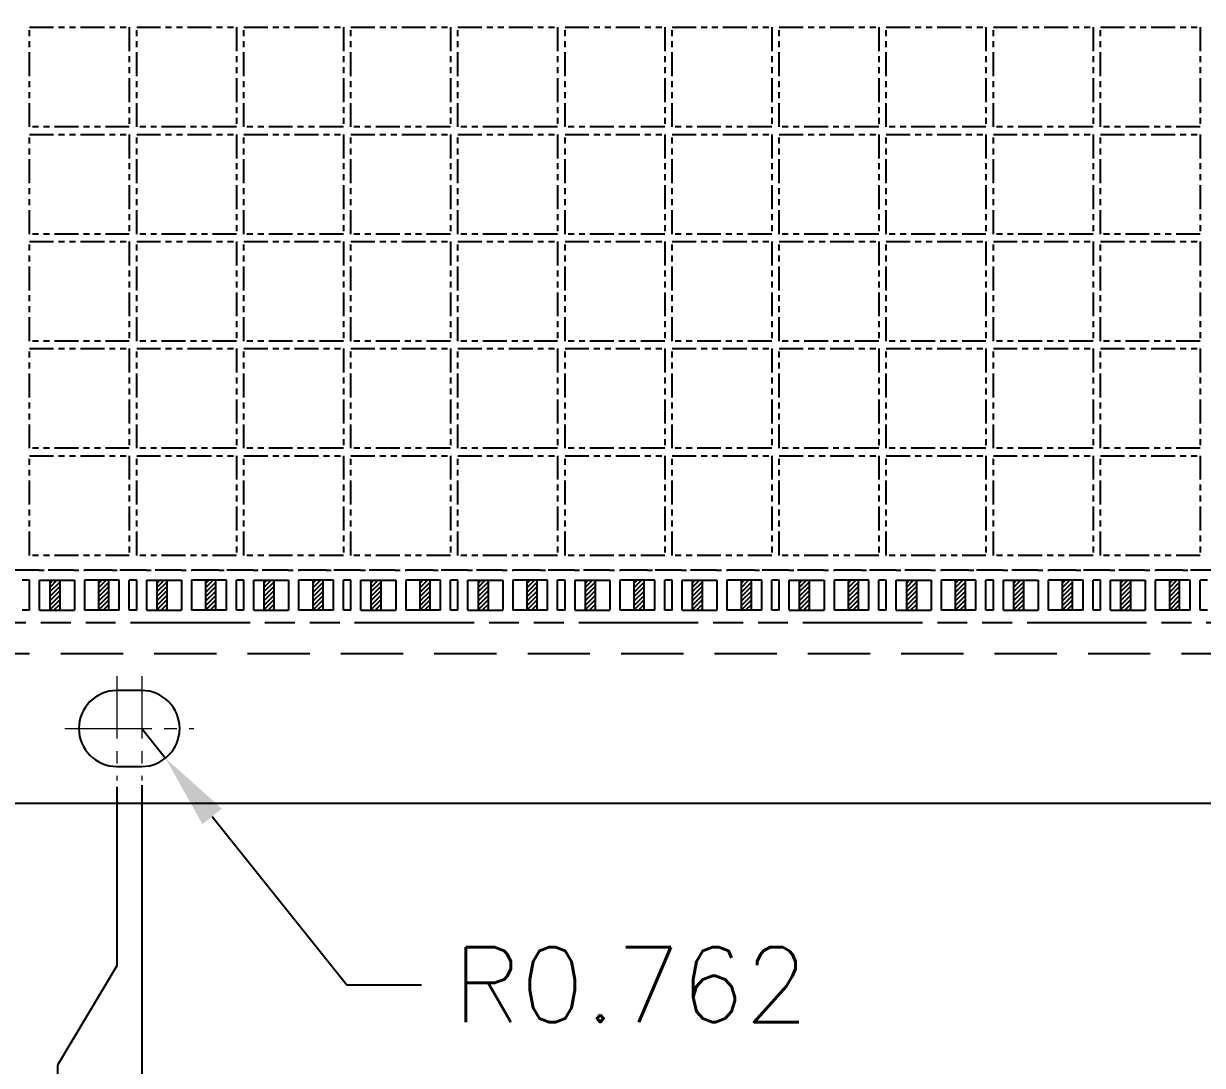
# Model space of a CAD drawing. Extents: x -338 to -53, y 67 to 196.
# Drawn here: x -256.99 to -233.32, y 107.79 to 128.7 of the extents above; entities that cross this region are included whole.
import ezdxf

# ---------------------------------------------------------------- set-up
doc = ezdxf.new("R2010")
doc.units = 0
for name, pattern in [('ACAD_ISO09W100', [45, 24, -3, 6, -3, 6, -3]), ('CENTER', [2, 1.25, -0.25, 0.25, -0.25]), ('HIDDEN', [0.375, 0.25, -0.125])]:
    doc.linetypes.add(name, pattern=pattern)
doc.layers.add('Center', color=1, linetype='CENTER', lineweight=0)
for name, color, linetype in [('dimension', 3, 'Continuous'), ('Etched Area', 4, 'Continuous'), ('Hidden', 4, 'HIDDEN'), ('Molding Line', 5, 'ACAD_ISO09W100'), ('PKG Line', 2, 'ACAD_ISO09W100'), ('Tape Line', 21, 'HIDDEN')]:
    doc.layers.add(name, color=color, linetype=linetype)
doc.styles.add('SIMPLEX', font='SIMPLEX')
doc.dimstyles.new('1', dxfattribs={"dimtxt": 1, "dimasz": 1, "dimexe": 0.3, "dimexo": 0.3, "dimgap": 0.3, "dimtad": 0, "dimdec": 3, "dimzin": 1, "dimdsep": 46, "dimtxsty": 'SIMPLEX', "dimcen": 0, "dimclrd": 256, "dimclre": 256, "dimclrt": 7, "dimadec": 0, "dimazin": 1, "dimtm": 1.25, "dimtfac": 1, "dimtdec": 3, "dimtmove": 0, "dimatfit": 0, "dimfxl": 1, "dimtolj": 1, "dimtzin": 0, "dimlwd": -1, "dimlwe": -1, "dimarcsym": 1})
doc.dimstyles.new('1$4', dxfattribs={"dimscale": 1.5, "dimtxt": 1, "dimasz": 1, "dimexe": 0.3, "dimexo": 0.3, "dimgap": 0.3, "dimtad": 0, "dimtoh": 1, "dimdec": 3, "dimzin": 1, "dimdsep": 46, "dimtxsty": 'SIMPLEX', "dimcen": 0, "dimclrd": 256, "dimclre": 256, "dimclrt": 7, "dimadec": 0, "dimazin": 1, "dimtm": 1.25, "dimtfac": 1, "dimtdec": 3, "dimtmove": 0, "dimatfit": 0, "dimfxl": 0.0072, "dimtolj": 1, "dimtzin": 0, "dimlwd": -1, "dimlwe": -1, "dimarcsym": 1})
pattern_1 = [(45, (281.80187, 309.09846), (-0.0449012806, 0.0449012806), [])]
pattern_2 = [(45, (283.95187, 309.09846), (-0.0449012806, 0.0449012806), [])]
pattern_3 = [(45, (286.10187, 309.09846), (-0.0449012806, 0.0449012806), [])]
pattern_4 = [(45, (288.25187, 309.09846), (-0.0449012806, 0.0449012806), [])]
pattern_5 = [(45, (290.40187, 309.09846), (-0.0449012806, 0.0449012806), [])]
pattern_6 = [(45, (292.55187, 309.09846), (-0.0449012806, 0.0449012806), [])]
pattern_7 = [(45, (294.70187, 309.09846), (-0.0449012806, 0.0449012806), [])]
pattern_8 = [(45, (296.85187, 309.09846), (-0.0449012806, 0.0449012806), [])]
pattern_9 = [(45, (299.00187, 309.09846), (-0.0449012806, 0.0449012806), [])]
pattern_10 = [(45, (301.15187, 309.09846), (-0.0449012806, 0.0449012806), [])]
pattern_11 = [(45, (303.30187, 309.09846), (-0.0449012806, 0.0449012806), [])]

# ---------------------------------------------------------------- blocks, each defined once
blk = doc.blocks.new('*D2')
at = {"layer": 'Defpoints', "color": 0, "transparency": 16777216}
for p in [(2487.853, 1901.774), (2488.33, 1901.179)]:
    blk.add_point(p, dxfattribs=at)
at = {"layer": 'dimension', "transparency": 16777216}
for p, q in [((2487.853, 1901.774), (2488.33, 1901.179)), ((2489.267, 1900.008), (2491.972, 1896.631)), ((2491.972, 1896.631), (2493.472, 1896.631))]:
    blk.add_line(p, q, dxfattribs=at)
blk.add_solid([(2489.462, 1900.165), (2489.072, 1899.852), (2488.33, 1901.179)], dxfattribs=at)
at = {"layer": 'dimension', "color": 7, "transparency": 16777216, "insert": (2497.672, 1896.631), "char_height": 1.5, "attachment_point": 5, "style": 'SIMPLEX'}
blk.add_mtext('\\A1;R0.762', dxfattribs=at)
blk = doc.blocks.new('*D4')
at = {"layer": 'Defpoints', "color": 0, "transparency": 16777216}
for p in [(2420.128, 1904.188), (2660.578, 1904.154), (2660.578, 1884.768)]:
    blk.add_point(p, dxfattribs=at)
at = {"layer": 'dimension', "transparency": 16777216}
for p, q in [((2420.128, 1903.888), (2420.128, 1884.468)), ((2660.578, 1903.854), (2660.578, 1884.468)), ((2421.128, 1884.768), (2534.356, 1884.768)), ((2659.578, 1884.768), (2551.099, 1884.768))]:
    blk.add_line(p, q, dxfattribs=at)
for points in [[(2421.128, 1884.935), (2421.128, 1884.602), (2420.128, 1884.768)], [(2659.578, 1884.935), (2659.578, 1884.602), (2660.578, 1884.768)]]:
    blk.add_solid(points, dxfattribs=at)
at = {"layer": 'dimension', "color": 7, "transparency": 16777216, "insert": (2542.728, 1884.768), "char_height": 1, "attachment_point": 5, "style": 'SIMPLEX'}
blk.add_mtext('\\A1;240.450 (MOLD LINE)', dxfattribs=at)
blk = doc.blocks.new('*D11')
at = {"layer": 'Defpoints', "color": 0, "transparency": 16777216}
for p in [(2416.103, 1901.617), (2666.103, 1901.617), (2666.103, 1881.793)]:
    blk.add_point(p, dxfattribs=at)
at = {"layer": 'dimension', "transparency": 16777216}
for p, q in [((2416.103, 1901.317), (2416.103, 1881.493)), ((2666.103, 1901.317), (2666.103, 1881.493)), ((2417.103, 1881.793), (2535.488, 1881.793)), ((2665.103, 1881.793), (2547.326, 1881.793))]:
    blk.add_line(p, q, dxfattribs=at)
for points in [[(2417.103, 1881.96), (2417.103, 1881.626), (2416.103, 1881.793)], [(2665.103, 1881.96), (2665.103, 1881.626), (2666.103, 1881.793)]]:
    blk.add_solid(points, dxfattribs=at)
at = {"layer": 'dimension', "color": 7, "transparency": 16777216, "insert": (2541.407, 1881.793), "char_height": 1, "attachment_point": 5, "style": 'SIMPLEX'}
blk.add_mtext('\\A1;250.000±0.100', dxfattribs=at)
blk = doc.blocks.new('*D25')
at = {"layer": 'Defpoints', "color": 0, "transparency": 16777216}
for p in [(2540.353, 1935.274), (2409.903, 1907.274), (2416.287, 1907.274)]:
    blk.add_point(p, dxfattribs=at)
at = {"layer": 'dimension', "transparency": 16777216}
blk.add_line((2415.987, 1907.274), (2409.903, 1907.274), dxfattribs=at)
at = {"layer": 'dimension', "color": 7, "transparency": 16777216, "insert": (2407.127, 1907.274), "char_height": 1, "attachment_point": 5, "style": 'SIMPLEX'}
blk.add_mtext('\\A1;28.000', dxfattribs=at)
blk = doc.blocks.new('*D26')
at = {"layer": 'Defpoints', "color": 0, "transparency": 16777216}
for p in [(2540.353, 1935.274), (2409.903, 1904.449), (2420.822, 1904.449)]:
    blk.add_point(p, dxfattribs=at)
at = {"layer": 'dimension', "transparency": 16777216}
blk.add_line((2420.522, 1904.449), (2409.903, 1904.449), dxfattribs=at)
at = {"layer": 'dimension', "color": 7, "transparency": 16777216, "insert": (2407.127, 1904.449), "char_height": 1, "attachment_point": 5, "style": 'SIMPLEX'}
blk.add_mtext('\\A1;30.825', dxfattribs=at)
blk = doc.blocks.new('*D27')
at = {"layer": 'Defpoints', "color": 0, "transparency": 16777216}
for p in [(2540.353, 1935.274), (2409.903, 1903.274), (2416.904, 1903.274)]:
    blk.add_point(p, dxfattribs=at)
at = {"layer": 'dimension', "transparency": 16777216}
blk.add_line((2416.604, 1903.274), (2409.903, 1903.274), dxfattribs=at)
at = {"layer": 'dimension', "color": 7, "transparency": 16777216, "insert": (2407.127, 1903.274), "char_height": 1, "attachment_point": 5, "style": 'SIMPLEX'}
blk.add_mtext('\\A1;32.000', dxfattribs=at)
blk = doc.blocks.new('*D28')
at = {"layer": 'Defpoints', "color": 0, "transparency": 16777216}
for p in [(2540.353, 1935.274), (2409.903, 1901.774), (2425.655, 1901.774)]:
    blk.add_point(p, dxfattribs=at)
at = {"layer": 'dimension', "transparency": 16777216}
blk.add_line((2425.355, 1901.774), (2409.903, 1901.774), dxfattribs=at)
at = {"layer": 'dimension', "color": 7, "transparency": 16777216, "insert": (2407.127, 1901.774), "char_height": 1, "attachment_point": 5, "style": 'SIMPLEX'}
blk.add_mtext('\\A1;33.500', dxfattribs=at)
blk = doc.blocks.new('*D29')
at = {"layer": 'Defpoints', "color": 0, "transparency": 16777216}
for p in [(2540.353, 1935.274), (2416.167, 1901.429), (2409.903, 1900.552)]:
    blk.add_point(p, dxfattribs=at)
at = {"layer": 'dimension', "transparency": 16777216}
for p, q in [((2413.903, 1901.429), (2411.903, 1900.552)), ((2415.867, 1901.429), (2413.903, 1901.429)), ((2411.903, 1900.552), (2409.903, 1900.552))]:
    blk.add_line(p, q, dxfattribs=at)
at = {"layer": 'dimension', "color": 7, "transparency": 16777216, "insert": (2407.127, 1900.552), "char_height": 1, "attachment_point": 5, "style": 'SIMPLEX'}
blk.add_mtext('\\A1;33.845', dxfattribs=at)
blk = doc.blocks.new('*D30')
at = {"layer": 'Defpoints', "color": 0, "transparency": 16777216}
for p in [(2540.353, 1935.274), (2418.331, 1900.274), (2409.903, 1899.357)]:
    blk.add_point(p, dxfattribs=at)
at = {"layer": 'dimension', "transparency": 16777216}
for p, q in [((2413.903, 1900.274), (2411.903, 1899.357)), ((2418.031, 1900.274), (2413.903, 1900.274)), ((2411.903, 1899.357), (2409.903, 1899.357))]:
    blk.add_line(p, q, dxfattribs=at)
at = {"layer": 'dimension', "color": 7, "transparency": 16777216, "insert": (2407.127, 1899.357), "char_height": 1, "attachment_point": 5, "style": 'SIMPLEX'}
blk.add_mtext('\\A1;35.000', dxfattribs=at)
blk = doc.blocks.new('*D52')
at = {"layer": 'Defpoints', "color": 0, "transparency": 16777216}
for p in [(2540.353, 1935.274), (2487.853, 1900.934), (2487.853, 1893.012)]:
    blk.add_point(p, dxfattribs=at)
at = {"layer": 'dimension', "transparency": 16777216}
blk.add_line((2487.853, 1900.634), (2487.853, 1893.012), dxfattribs=at)
at = {"layer": 'dimension', "color": 7, "transparency": 16777216, "insert": (2487.853, 1890.236), "char_height": 1, "attachment_point": 5, "rotation": 90, "style": 'SIMPLEX'}
blk.add_mtext('\\A1;52.500', dxfattribs=at)
blk = doc.blocks.new('*D53')
at = {"layer": 'Defpoints', "color": 0, "transparency": 16777216}
for p in [(2540.353, 1935.274), (2487.353, 1900.902), (2486.165, 1893.012)]:
    blk.add_point(p, dxfattribs=at)
at = {"layer": 'dimension', "transparency": 16777216}
for p, q in [((2487.353, 1900.602), (2487.353, 1897.012)), ((2487.353, 1897.012), (2486.165, 1895.012)), ((2486.165, 1895.012), (2486.165, 1893.012))]:
    blk.add_line(p, q, dxfattribs=at)
at = {"layer": 'dimension', "color": 7, "transparency": 16777216, "insert": (2486.165, 1890.236), "char_height": 1, "attachment_point": 5, "rotation": 90, "style": 'SIMPLEX'}
blk.add_mtext('\\A1;53.000', dxfattribs=at)
blk = doc.blocks.new('*D54')
at = {"layer": 'Defpoints', "color": 0, "transparency": 16777216}
for p in [(2540.353, 1935.274), (2473.853, 1900.905), (2473.853, 1893.012)]:
    blk.add_point(p, dxfattribs=at)
at = {"layer": 'dimension', "transparency": 16777216}
blk.add_line((2473.853, 1900.605), (2473.853, 1893.012), dxfattribs=at)
at = {"layer": 'dimension', "color": 7, "transparency": 16777216, "insert": (2473.853, 1890.236), "char_height": 1, "attachment_point": 5, "rotation": 90, "style": 'SIMPLEX'}
blk.add_mtext('\\A1;66.500', dxfattribs=at)
blk = doc.blocks.new('*D55')
at = {"layer": 'Defpoints', "color": 0, "transparency": 16777216}
for p in [(2540.353, 1935.274), (2426.853, 1900.939), (2426.853, 1893.012)]:
    blk.add_point(p, dxfattribs=at)
at = {"layer": 'dimension', "transparency": 16777216}
blk.add_line((2426.853, 1900.639), (2426.853, 1893.012), dxfattribs=at)
at = {"layer": 'dimension', "color": 7, "transparency": 16777216, "insert": (2426.853, 1889.95), "char_height": 1, "attachment_point": 5, "rotation": 90, "style": 'SIMPLEX'}
blk.add_mtext('\\A1;113.500', dxfattribs=at)
blk = doc.blocks.new('*D56')
at = {"layer": 'Defpoints', "color": 0, "transparency": 16777216}
for p in [(2540.353, 1935.274), (2426.353, 1900.936), (2425.178, 1893.012)]:
    blk.add_point(p, dxfattribs=at)
at = {"layer": 'dimension', "transparency": 16777216}
for p, q in [((2426.353, 1900.636), (2426.353, 1897.012)), ((2426.353, 1897.012), (2425.178, 1895.012)), ((2425.178, 1895.012), (2425.178, 1893.012))]:
    blk.add_line(p, q, dxfattribs=at)
at = {"layer": 'dimension', "color": 7, "transparency": 16777216, "insert": (2425.178, 1889.95), "char_height": 1, "attachment_point": 5, "rotation": 90, "style": 'SIMPLEX'}
blk.add_mtext('\\A1;114.000', dxfattribs=at)
blk = doc.blocks.new('*D57')
at = {"layer": 'Defpoints', "color": 0, "transparency": 16777216}
for p in [(2540.353, 1935.274), (2421.028, 1904.343), (2421.04, 1893.012)]:
    blk.add_point(p, dxfattribs=at)
at = {"layer": 'dimension', "transparency": 16777216}
for p, q in [((2421.028, 1904.043), (2421.028, 1897.012)), ((2421.028, 1897.012), (2421.04, 1895.012)), ((2421.04, 1895.012), (2421.04, 1893.012))]:
    blk.add_line(p, q, dxfattribs=at)
at = {"layer": 'dimension', "color": 7, "transparency": 16777216, "insert": (2421.04, 1889.95), "char_height": 1, "attachment_point": 5, "rotation": 90, "style": 'SIMPLEX'}
blk.add_mtext('\\A1;119.325', dxfattribs=at)
blk = doc.blocks.new('*D59')
at = {"layer": 'Defpoints', "color": 0, "transparency": 16777216}
for p in [(2540.353, 1935.274), (2474.778, 1904.355), (2476.23, 1893.012)]:
    blk.add_point(p, dxfattribs=at)
at = {"layer": 'dimension', "transparency": 16777216}
for p, q in [((2474.778, 1904.055), (2474.778, 1897.012)), ((2474.778, 1897.012), (2476.23, 1895.012)), ((2476.23, 1895.012), (2476.23, 1893.012))]:
    blk.add_line(p, q, dxfattribs=at)
at = {"layer": 'dimension', "color": 7, "transparency": 16777216, "insert": (2476.23, 1890.236), "char_height": 1, "attachment_point": 5, "rotation": 90, "style": 'SIMPLEX'}
blk.add_mtext('\\A1;65.575', dxfattribs=at)

msp = doc.modelspace()

# ---------------------------------------------------------------- hatches: boundary and pattern name
at = {"layer": 'Etched Area'}
h = msp.add_hatch(dxfattribs=at)
h.set_pattern_fill('ANSI31', color=256, scale=0.02)
h.set_pattern_definition(pattern_1)
h.paths.add_polyline_path([(-256.2555, 117.5277), (-256.4555, 117.5277), (-256.4555, 116.9277), (-256.2555, 116.9277)])
h = msp.add_hatch(dxfattribs=at)
h.set_pattern_fill('ANSI31', color=256, scale=0.02)
h.set_pattern_definition(pattern_1)
h.paths.add_polyline_path([(-255.2755, 117.5277), (-255.4755, 117.5277), (-255.4755, 116.9277), (-255.2755, 116.9277)])
h = msp.add_hatch(dxfattribs=at)
h.set_pattern_fill('ANSI31', color=256, scale=0.02)
h.set_pattern_definition(pattern_2)
h.paths.add_polyline_path([(-254.1055, 117.5277), (-254.3055, 117.5277), (-254.3055, 116.9277), (-254.1055, 116.9277)])
h = msp.add_hatch(dxfattribs=at)
h.set_pattern_fill('ANSI31', color=256, scale=0.02)
h.set_pattern_definition(pattern_2)
h.paths.add_polyline_path([(-253.1255, 117.5277), (-253.3255, 117.5277), (-253.3255, 116.9277), (-253.1255, 116.9277)])
h = msp.add_hatch(dxfattribs=at)
h.set_pattern_fill('ANSI31', color=256, scale=0.02)
h.set_pattern_definition(pattern_3)
h.paths.add_polyline_path([(-251.9555, 117.5277), (-252.1555, 117.5277), (-252.1555, 116.9277), (-251.9555, 116.9277)])
h = msp.add_hatch(dxfattribs=at)
h.set_pattern_fill('ANSI31', color=256, scale=0.02)
h.set_pattern_definition(pattern_3)
h.paths.add_polyline_path([(-250.9755, 117.5277), (-251.1755, 117.5277), (-251.1755, 116.9277), (-250.9755, 116.9277)])
h = msp.add_hatch(dxfattribs=at)
h.set_pattern_fill('ANSI31', color=256, scale=0.02)
h.set_pattern_definition(pattern_4)
h.paths.add_polyline_path([(-249.8055, 117.5277), (-250.0055, 117.5277), (-250.0055, 116.9277), (-249.8055, 116.9277)])
h = msp.add_hatch(dxfattribs=at)
h.set_pattern_fill('ANSI31', color=256, scale=0.02)
h.set_pattern_definition(pattern_4)
h.paths.add_polyline_path([(-248.8255, 117.5277), (-249.0255, 117.5277), (-249.0255, 116.9277), (-248.8255, 116.9277)])
h = msp.add_hatch(dxfattribs=at)
h.set_pattern_fill('ANSI31', color=256, scale=0.02)
h.set_pattern_definition(pattern_5)
h.paths.add_polyline_path([(-247.6555, 117.5277), (-247.8555, 117.5277), (-247.8555, 116.9277), (-247.6555, 116.9277)])
h = msp.add_hatch(dxfattribs=at)
h.set_pattern_fill('ANSI31', color=256, scale=0.02)
h.set_pattern_definition(pattern_5)
h.paths.add_polyline_path([(-246.6755, 117.5277), (-246.8755, 117.5277), (-246.8755, 116.9277), (-246.6755, 116.9277)])
h = msp.add_hatch(dxfattribs=at)
h.set_pattern_fill('ANSI31', color=256, scale=0.02)
h.set_pattern_definition(pattern_6)
h.paths.add_polyline_path([(-245.5055, 117.5277), (-245.7055, 117.5277), (-245.7055, 116.9277), (-245.5055, 116.9277)])
h = msp.add_hatch(dxfattribs=at)
h.set_pattern_fill('ANSI31', color=256, scale=0.02)
h.set_pattern_definition(pattern_6)
h.paths.add_polyline_path([(-244.5255, 117.5277), (-244.7255, 117.5277), (-244.7255, 116.9277), (-244.5255, 116.9277)])
h = msp.add_hatch(dxfattribs=at)
h.set_pattern_fill('ANSI31', color=256, scale=0.02)
h.set_pattern_definition(pattern_7)
h.paths.add_polyline_path([(-243.3555, 117.5277), (-243.5555, 117.5277), (-243.5555, 116.9277), (-243.3555, 116.9277)])
h = msp.add_hatch(dxfattribs=at)
h.set_pattern_fill('ANSI31', color=256, scale=0.02)
h.set_pattern_definition(pattern_7)
h.paths.add_polyline_path([(-242.3755, 117.5277), (-242.5755, 117.5277), (-242.5755, 116.9277), (-242.3755, 116.9277)])
h = msp.add_hatch(dxfattribs=at)
h.set_pattern_fill('ANSI31', color=256, scale=0.02)
h.set_pattern_definition(pattern_8)
h.paths.add_polyline_path([(-241.2055, 117.5277), (-241.4055, 117.5277), (-241.4055, 116.9277), (-241.2055, 116.9277)])
h = msp.add_hatch(dxfattribs=at)
h.set_pattern_fill('ANSI31', color=256, scale=0.02)
h.set_pattern_definition(pattern_8)
h.paths.add_polyline_path([(-240.2255, 117.5277), (-240.4255, 117.5277), (-240.4255, 116.9277), (-240.2255, 116.9277)])
h = msp.add_hatch(dxfattribs=at)
h.set_pattern_fill('ANSI31', color=256, scale=0.02)
h.set_pattern_definition(pattern_9)
h.paths.add_polyline_path([(-239.0555, 117.5277), (-239.2555, 117.5277), (-239.2555, 116.9277), (-239.0555, 116.9277)])
h = msp.add_hatch(dxfattribs=at)
h.set_pattern_fill('ANSI31', color=256, scale=0.02)
h.set_pattern_definition(pattern_9)
h.paths.add_polyline_path([(-238.0755, 117.5277), (-238.2755, 117.5277), (-238.2755, 116.9277), (-238.0755, 116.9277)])
h = msp.add_hatch(dxfattribs=at)
h.set_pattern_fill('ANSI31', color=256, scale=0.02)
h.set_pattern_definition(pattern_10)
h.paths.add_polyline_path([(-236.9055, 117.5277), (-237.1055, 117.5277), (-237.1055, 116.9277), (-236.9055, 116.9277)])
h = msp.add_hatch(dxfattribs=at)
h.set_pattern_fill('ANSI31', color=256, scale=0.02)
h.set_pattern_definition(pattern_10)
h.paths.add_polyline_path([(-235.9255, 117.5277), (-236.1255, 117.5277), (-236.1255, 116.9277), (-235.9255, 116.9277)])
h = msp.add_hatch(dxfattribs=at)
h.set_pattern_fill('ANSI31', color=256, scale=0.02)
h.set_pattern_definition(pattern_11)
h.paths.add_polyline_path([(-234.7555, 117.5277), (-234.9555, 117.5277), (-234.9555, 116.9277), (-234.7555, 116.9277)])
h = msp.add_hatch(dxfattribs=at)
h.set_pattern_fill('ANSI31', color=256, scale=0.02)
h.set_pattern_definition(pattern_11)
h.paths.add_polyline_path([(-233.7755, 117.5277), (-233.9755, 117.5277), (-233.9755, 116.9277), (-233.7755, 116.9277)])

# ---------------------------------------------------------------- linework, layer by layer
for p, q in [((-256.6755, 117.7277), (-257.2055, 117.7277)), ((-255.9755, 117.7277), (-256.4955, 117.7277)), ((-255.2105, 117.7277), (-255.7555, 117.7277)), ((-254.5255, 117.7277), (-255.0555, 117.7277)), ((-253.8255, 117.7277), (-254.3455, 117.7277)), ((-253.0605, 117.7277), (-253.6055, 117.7277)), ((-252.3755, 117.7277), (-252.9055, 117.7277)), ((-251.6755, 117.7277), (-252.1955, 117.7277)), ((-250.9105, 117.7277), (-251.4555, 117.7277)), ((-250.2255, 117.7277), (-250.7555, 117.7277)), ((-249.5255, 117.7277), (-250.0455, 117.7277)), ((-248.7605, 117.7277), (-249.3055, 117.7277)), ((-248.0755, 117.7277), (-248.6055, 117.7277)), ((-247.3755, 117.7277), (-247.8955, 117.7277)), ((-246.6105, 117.7277), (-247.1555, 117.7277)), ((-245.9255, 117.7277), (-246.4555, 117.7277)), ((-245.2255, 117.7277), (-245.7455, 117.7277)), ((-244.4605, 117.7277), (-245.0055, 117.7277)), ((-243.7755, 117.7277), (-244.3055, 117.7277)), ((-243.0755, 117.7277), (-243.5955, 117.7277)), ((-242.3105, 117.7277), (-242.8555, 117.7277)), ((-241.6255, 117.7277), (-242.1555, 117.7277)), ((-240.9255, 117.7277), (-241.4455, 117.7277)), ((-240.1605, 117.7277), (-240.7055, 117.7277)), ((-239.4755, 117.7277), (-240.0055, 117.7277)), ((-238.7755, 117.7277), (-239.2955, 117.7277)), ((-238.0105, 117.7277), (-238.5555, 117.7277)), ((-237.3255, 117.7277), (-237.8555, 117.7277)), ((-236.6255, 117.7277), (-237.1455, 117.7277)), ((-235.8605, 117.7277), (-236.4055, 117.7277)), ((-235.1755, 117.7277), (-235.7055, 117.7277)), ((-234.4755, 117.7277), (-234.9955, 117.7277)), ((-233.7105, 117.7277), (-234.2555, 117.7277)), ((-233.0255, 117.7277), (-233.5555, 117.7277)), ((-256.8655, 117.5277), (-257.0155, 117.5277)), ((-256.8655, 116.9277), (-256.8655, 117.5277)), ((-256.6655, 116.9277), (-256.6655, 117.5277)), ((-256.6655, 117.5277), (-255.9655, 117.5277)), ((-256.4555, 116.9277), (-256.4555, 117.5277)), ((-256.2555, 116.9277), (-256.2555, 117.5277)), ((-255.9655, 117.5277), (-255.9655, 116.9277)), ((-255.0655, 117.5277), (-255.7655, 117.5277)), ((-255.7655, 117.5277), (-255.7655, 116.9277)), ((-255.4755, 116.9277), (-255.4755, 117.5277)), ((-255.2755, 116.9277), (-255.2755, 117.5277)), ((-255.0655, 116.9277), (-255.0655, 117.5277)), ((-254.7155, 117.5277), (-254.8655, 117.5277)), ((-254.8655, 116.9277), (-254.8655, 117.5277)), ((-254.7155, 116.9277), (-254.7155, 117.5277)), ((-254.5155, 116.9277), (-254.5155, 117.5277)), ((-254.5155, 117.5277), (-253.8155, 117.5277)), ((-254.3055, 116.9277), (-254.3055, 117.5277)), ((-254.1055, 116.9277), (-254.1055, 117.5277)), ((-253.8155, 117.5277), (-253.8155, 116.9277)), ((-252.9155, 117.5277), (-253.6155, 117.5277)), ((-253.6155, 117.5277), (-253.6155, 116.9277)), ((-253.3255, 116.9277), (-253.3255, 117.5277)), ((-253.1255, 116.9277), (-253.1255, 117.5277)), ((-252.9155, 116.9277), (-252.9155, 117.5277)), ((-252.5655, 117.5277), (-252.7155, 117.5277)), ((-252.7155, 116.9277), (-252.7155, 117.5277)), ((-252.5655, 116.9277), (-252.5655, 117.5277)), ((-252.3655, 116.9277), (-252.3655, 117.5277)), ((-252.3655, 117.5277), (-251.6655, 117.5277)), ((-252.1555, 116.9277), (-252.1555, 117.5277)), ((-251.9555, 116.9277), (-251.9555, 117.5277)), ((-251.6655, 117.5277), (-251.6655, 116.9277)), ((-250.7655, 117.5277), (-251.4655, 117.5277)), ((-251.4655, 117.5277), (-251.4655, 116.9277)), ((-251.1755, 116.9277), (-251.1755, 117.5277)), ((-250.9755, 116.9277), (-250.9755, 117.5277)), ((-250.7655, 116.9277), (-250.7655, 117.5277)), ((-250.4155, 117.5277), (-250.5655, 117.5277)), ((-250.5655, 116.9277), (-250.5655, 117.5277)), ((-250.4155, 116.9277), (-250.4155, 117.5277)), ((-250.2155, 116.9277), (-250.2155, 117.5277)), ((-250.2155, 117.5277), (-249.5155, 117.5277)), ((-250.0055, 116.9277), (-250.0055, 117.5277)), ((-249.8055, 116.9277), (-249.8055, 117.5277)), ((-249.5155, 117.5277), (-249.5155, 116.9277)), ((-248.6155, 117.5277), (-249.3155, 117.5277)), ((-249.3155, 117.5277), (-249.3155, 116.9277)), ((-249.0255, 116.9277), (-249.0255, 117.5277)), ((-248.8255, 116.9277), (-248.8255, 117.5277)), ((-248.6155, 116.9277), (-248.6155, 117.5277)), ((-248.2655, 117.5277), (-248.4155, 117.5277)), ((-248.4155, 116.9277), (-248.4155, 117.5277)), ((-248.2655, 116.9277), (-248.2655, 117.5277)), ((-248.0655, 116.9277), (-248.0655, 117.5277)), ((-248.0655, 117.5277), (-247.3655, 117.5277)), ((-247.8555, 116.9277), (-247.8555, 117.5277)), ((-247.6555, 116.9277), (-247.6555, 117.5277)), ((-247.3655, 117.5277), (-247.3655, 116.9277)), ((-246.4655, 117.5277), (-247.1655, 117.5277)), ((-247.1655, 117.5277), (-247.1655, 116.9277)), ((-246.8755, 116.9277), (-246.8755, 117.5277)), ((-246.6755, 116.9277), (-246.6755, 117.5277)), ((-246.4655, 116.9277), (-246.4655, 117.5277)), ((-246.1155, 117.5277), (-246.2655, 117.5277)), ((-246.2655, 116.9277), (-246.2655, 117.5277)), ((-246.1155, 116.9277), (-246.1155, 117.5277)), ((-245.9155, 116.9277), (-245.9155, 117.5277)), ((-245.9155, 117.5277), (-245.2155, 117.5277)), ((-245.7055, 116.9277), (-245.7055, 117.5277)), ((-245.5055, 116.9277), (-245.5055, 117.5277)), ((-245.2155, 117.5277), (-245.2155, 116.9277)), ((-244.3155, 117.5277), (-245.0155, 117.5277)), ((-245.0155, 117.5277), (-245.0155, 116.9277)), ((-244.7255, 116.9277), (-244.7255, 117.5277)), ((-244.5255, 116.9277), (-244.5255, 117.5277)), ((-244.3155, 116.9277), (-244.3155, 117.5277)), ((-243.9655, 117.5277), (-244.1155, 117.5277)), ((-244.1155, 116.9277), (-244.1155, 117.5277)), ((-243.9655, 116.9277), (-243.9655, 117.5277)), ((-243.7655, 116.9277), (-243.7655, 117.5277)), ((-243.7655, 117.5277), (-243.0655, 117.5277)), ((-243.5555, 116.9277), (-243.5555, 117.5277)), ((-243.3555, 116.9277), (-243.3555, 117.5277)), ((-243.0655, 117.5277), (-243.0655, 116.9277)), ((-242.1655, 117.5277), (-242.8655, 117.5277)), ((-242.8655, 117.5277), (-242.8655, 116.9277)), ((-242.5755, 116.9277), (-242.5755, 117.5277)), ((-242.3755, 116.9277), (-242.3755, 117.5277)), ((-242.1655, 116.9277), (-242.1655, 117.5277)), ((-241.8155, 117.5277), (-241.9655, 117.5277)), ((-241.9655, 116.9277), (-241.9655, 117.5277)), ((-241.8155, 116.9277), (-241.8155, 117.5277)), ((-241.6155, 116.9277), (-241.6155, 117.5277)), ((-241.6155, 117.5277), (-240.9155, 117.5277)), ((-241.4055, 116.9277), (-241.4055, 117.5277)), ((-241.2055, 116.9277), (-241.2055, 117.5277)), ((-240.9155, 117.5277), (-240.9155, 116.9277)), ((-240.0155, 117.5277), (-240.7155, 117.5277)), ((-240.7155, 117.5277), (-240.7155, 116.9277)), ((-240.4255, 116.9277), (-240.4255, 117.5277)), ((-240.2255, 116.9277), (-240.2255, 117.5277)), ((-240.0155, 116.9277), (-240.0155, 117.5277)), ((-239.6655, 117.5277), (-239.8155, 117.5277)), ((-239.8155, 116.9277), (-239.8155, 117.5277)), ((-239.6655, 116.9277), (-239.6655, 117.5277)), ((-239.4655, 116.9277), (-239.4655, 117.5277)), ((-239.4655, 117.5277), (-238.7655, 117.5277)), ((-239.2555, 116.9277), (-239.2555, 117.5277)), ((-239.0555, 116.9277), (-239.0555, 117.5277)), ((-238.7655, 117.5277), (-238.7655, 116.9277)), ((-237.8655, 117.5277), (-238.5655, 117.5277)), ((-238.5655, 117.5277), (-238.5655, 116.9277)), ((-238.2755, 116.9277), (-238.2755, 117.5277)), ((-238.0755, 116.9277), (-238.0755, 117.5277)), ((-237.8655, 116.9277), (-237.8655, 117.5277)), ((-237.5155, 117.5277), (-237.6655, 117.5277)), ((-237.6655, 116.9277), (-237.6655, 117.5277)), ((-237.5155, 116.9277), (-237.5155, 117.5277)), ((-237.3155, 116.9277), (-237.3155, 117.5277)), ((-237.3155, 117.5277), (-236.6155, 117.5277)), ((-237.1055, 116.9277), (-237.1055, 117.5277)), ((-236.9055, 116.9277), (-236.9055, 117.5277)), ((-236.6155, 117.5277), (-236.6155, 116.9277)), ((-235.7155, 117.5277), (-236.4155, 117.5277)), ((-236.4155, 117.5277), (-236.4155, 116.9277)), ((-236.1255, 116.9277), (-236.1255, 117.5277)), ((-235.9255, 116.9277), (-235.9255, 117.5277)), ((-235.7155, 116.9277), (-235.7155, 117.5277)), ((-235.3655, 117.5277), (-235.5155, 117.5277)), ((-235.5155, 116.9277), (-235.5155, 117.5277)), ((-235.3655, 116.9277), (-235.3655, 117.5277)), ((-235.1655, 116.9277), (-235.1655, 117.5277)), ((-235.1655, 117.5277), (-234.4655, 117.5277)), ((-234.9555, 116.9277), (-234.9555, 117.5277)), ((-234.7555, 116.9277), (-234.7555, 117.5277)), ((-234.4655, 117.5277), (-234.4655, 116.9277)), ((-233.5655, 117.5277), (-234.2655, 117.5277)), ((-234.2655, 117.5277), (-234.2655, 116.9277)), ((-233.9755, 116.9277), (-233.9755, 117.5277)), ((-233.7755, 116.9277), (-233.7755, 117.5277)), ((-233.5655, 116.9277), (-233.5655, 117.5277)), ((-233.2155, 117.5277), (-233.3655, 117.5277)), ((-233.3655, 116.9277), (-233.3655, 117.5277)), ((-256.8655, 116.9277), (-257.0155, 116.9277)), ((-256.6655, 116.9277), (-255.9655, 116.9277)), ((-255.0655, 116.9277), (-255.7655, 116.9277)), ((-254.7155, 116.9277), (-254.8655, 116.9277)), ((-254.5155, 116.9277), (-253.8155, 116.9277)), ((-252.9155, 116.9277), (-253.6155, 116.9277)), ((-252.5655, 116.9277), (-252.7155, 116.9277)), ((-252.3655, 116.9277), (-251.6655, 116.9277)), ((-250.7655, 116.9277), (-251.4655, 116.9277)), ((-250.4155, 116.9277), (-250.5655, 116.9277)), ((-250.2155, 116.9277), (-249.5155, 116.9277)), ((-248.6155, 116.9277), (-249.3155, 116.9277)), ((-248.2655, 116.9277), (-248.4155, 116.9277)), ((-248.0655, 116.9277), (-247.3655, 116.9277)), ((-246.4655, 116.9277), (-247.1655, 116.9277)), ((-246.1155, 116.9277), (-246.2655, 116.9277)), ((-245.9155, 116.9277), (-245.2155, 116.9277)), ((-244.3155, 116.9277), (-245.0155, 116.9277)), ((-243.9655, 116.9277), (-244.1155, 116.9277)), ((-243.7655, 116.9277), (-243.0655, 116.9277)), ((-242.1655, 116.9277), (-242.8655, 116.9277)), ((-241.8155, 116.9277), (-241.9655, 116.9277)), ((-241.6155, 116.9277), (-240.9155, 116.9277)), ((-240.0155, 116.9277), (-240.7155, 116.9277)), ((-239.6655, 116.9277), (-239.8155, 116.9277)), ((-239.4655, 116.9277), (-238.7655, 116.9277)), ((-237.8655, 116.9277), (-238.5655, 116.9277)), ((-237.5155, 116.9277), (-237.6655, 116.9277)), ((-237.3155, 116.9277), (-236.6155, 116.9277)), ((-235.7155, 116.9277), (-236.4155, 116.9277)), ((-235.3655, 116.9277), (-235.5155, 116.9277)), ((-235.1655, 116.9277), (-234.4655, 116.9277)), ((-233.5655, 116.9277), (-234.2655, 116.9277)), ((-233.2155, 116.9277), (-233.3655, 116.9277)), ((-254.6155, 115.3147), (-255.1155, 115.3147)), ((-254.6155, 115.3147), (-255.1155, 115.3147)), ((-255.1155, 113.7907), (-254.6155, 113.7907)), ((-255.1155, 113.7907), (-254.6155, 113.7907)), ((-324.3655, 113.0527), (-78.3655, 113.0527))]:
    msp.add_line(p, q)
for centre, start, end in [((-255.1155, 114.5527), 90, 270), ((-255.1155, 114.5527), 90, 270), ((-254.6155, 114.5527), 270, 90), ((-254.6155, 114.5527), 270, 90)]:
    msp.add_arc(centre, 0.762, start, end)
at = {"layer": 'Center'}
for p, q in [((-255.1155, 115.5996), (-255.1155, 113.5058)), ((-254.6155, 115.5996), (-254.6155, 113.5058)), ((-256.1624, 114.5527), (-254.0686, 114.5527)), ((-255.6624, 114.5527), (-253.5686, 114.5527))]:
    msp.add_line(p, q, dxfattribs=at)
at = {"layer": 'Hidden', "ltscale": 0.3}
for p, q in [((-256.6755, 117.7277), (-256.4955, 117.7277)), ((-255.9755, 117.7277), (-255.7555, 117.7277)), ((-255.2105, 117.7277), (-255.0555, 117.7277)), ((-254.5255, 117.7277), (-254.3455, 117.7277)), ((-253.8255, 117.7277), (-253.6055, 117.7277)), ((-253.0605, 117.7277), (-252.9055, 117.7277)), ((-252.3755, 117.7277), (-252.1955, 117.7277)), ((-251.6755, 117.7277), (-251.4555, 117.7277)), ((-250.9105, 117.7277), (-250.7555, 117.7277)), ((-250.2255, 117.7277), (-250.0455, 117.7277)), ((-249.5255, 117.7277), (-249.3055, 117.7277)), ((-248.7605, 117.7277), (-248.6055, 117.7277)), ((-248.0755, 117.7277), (-247.8955, 117.7277)), ((-247.3755, 117.7277), (-247.1555, 117.7277)), ((-246.6105, 117.7277), (-246.4555, 117.7277)), ((-245.9255, 117.7277), (-245.7455, 117.7277)), ((-245.2255, 117.7277), (-245.0055, 117.7277)), ((-244.4605, 117.7277), (-244.3055, 117.7277)), ((-243.7755, 117.7277), (-243.5955, 117.7277)), ((-243.0755, 117.7277), (-242.8555, 117.7277)), ((-242.3105, 117.7277), (-242.1555, 117.7277)), ((-241.6255, 117.7277), (-241.4455, 117.7277)), ((-240.9255, 117.7277), (-240.7055, 117.7277)), ((-240.1605, 117.7277), (-240.0055, 117.7277)), ((-239.4755, 117.7277), (-239.2955, 117.7277)), ((-238.7755, 117.7277), (-238.5555, 117.7277)), ((-238.0105, 117.7277), (-237.8555, 117.7277)), ((-237.3255, 117.7277), (-237.1455, 117.7277)), ((-236.6255, 117.7277), (-236.4055, 117.7277)), ((-235.8605, 117.7277), (-235.7055, 117.7277)), ((-235.1755, 117.7277), (-234.9955, 117.7277)), ((-234.4755, 117.7277), (-234.2555, 117.7277)), ((-233.7105, 117.7277), (-233.5555, 117.7277))]:
    msp.add_line(p, q, dxfattribs=at)
at = {"layer": 'Molding Line', "ltscale": 0.1}
msp.add_line((-322.3405, 116.6777), (-81.8905, 116.6777), dxfattribs=at)
at = {"layer": 'PKG Line', "ltscale": 0.02}
for points in [[(-256.8655, 128.6277), (-254.8655, 128.6277), (-254.8655, 126.6277), (-256.8655, 126.6277)], [(-254.7155, 128.6277), (-252.7155, 128.6277), (-252.7155, 126.6277), (-254.7155, 126.6277)], [(-252.5655, 128.6277), (-250.5655, 128.6277), (-250.5655, 126.6277), (-252.5655, 126.6277)], [(-250.4155, 128.6277), (-248.4155, 128.6277), (-248.4155, 126.6277), (-250.4155, 126.6277)], [(-248.2655, 128.6277), (-246.2655, 128.6277), (-246.2655, 126.6277), (-248.2655, 126.6277)], [(-246.1155, 128.6277), (-244.1155, 128.6277), (-244.1155, 126.6277), (-246.1155, 126.6277)], [(-243.9655, 128.6277), (-241.9655, 128.6277), (-241.9655, 126.6277), (-243.9655, 126.6277)], [(-241.8155, 128.6277), (-239.8155, 128.6277), (-239.8155, 126.6277), (-241.8155, 126.6277)], [(-239.6655, 128.6277), (-237.6655, 128.6277), (-237.6655, 126.6277), (-239.6655, 126.6277)], [(-237.5155, 128.6277), (-235.5155, 128.6277), (-235.5155, 126.6277), (-237.5155, 126.6277)], [(-235.3655, 128.6277), (-233.3655, 128.6277), (-233.3655, 126.6277), (-235.3655, 126.6277)], [(-256.8655, 126.4777), (-254.8655, 126.4777), (-254.8655, 124.4777), (-256.8655, 124.4777)], [(-254.7155, 126.4777), (-252.7155, 126.4777), (-252.7155, 124.4777), (-254.7155, 124.4777)], [(-252.5655, 126.4777), (-250.5655, 126.4777), (-250.5655, 124.4777), (-252.5655, 124.4777)], [(-250.4155, 126.4777), (-248.4155, 126.4777), (-248.4155, 124.4777), (-250.4155, 124.4777)], [(-248.2655, 126.4777), (-246.2655, 126.4777), (-246.2655, 124.4777), (-248.2655, 124.4777)], [(-246.1155, 126.4777), (-244.1155, 126.4777), (-244.1155, 124.4777), (-246.1155, 124.4777)], [(-243.9655, 126.4777), (-241.9655, 126.4777), (-241.9655, 124.4777), (-243.9655, 124.4777)], [(-241.8155, 126.4777), (-239.8155, 126.4777), (-239.8155, 124.4777), (-241.8155, 124.4777)], [(-239.6655, 126.4777), (-237.6655, 126.4777), (-237.6655, 124.4777), (-239.6655, 124.4777)], [(-237.5155, 126.4777), (-235.5155, 126.4777), (-235.5155, 124.4777), (-237.5155, 124.4777)], [(-235.3655, 126.4777), (-233.3655, 126.4777), (-233.3655, 124.4777), (-235.3655, 124.4777)], [(-256.8655, 124.3277), (-254.8655, 124.3277), (-254.8655, 122.3277), (-256.8655, 122.3277)], [(-254.7155, 124.3277), (-252.7155, 124.3277), (-252.7155, 122.3277), (-254.7155, 122.3277)], [(-252.5655, 124.3277), (-250.5655, 124.3277), (-250.5655, 122.3277), (-252.5655, 122.3277)], [(-250.4155, 124.3277), (-248.4155, 124.3277), (-248.4155, 122.3277), (-250.4155, 122.3277)], [(-248.2655, 124.3277), (-246.2655, 124.3277), (-246.2655, 122.3277), (-248.2655, 122.3277)], [(-246.1155, 124.3277), (-244.1155, 124.3277), (-244.1155, 122.3277), (-246.1155, 122.3277)], [(-243.9655, 124.3277), (-241.9655, 124.3277), (-241.9655, 122.3277), (-243.9655, 122.3277)], [(-241.8155, 124.3277), (-239.8155, 124.3277), (-239.8155, 122.3277), (-241.8155, 122.3277)], [(-239.6655, 124.3277), (-237.6655, 124.3277), (-237.6655, 122.3277), (-239.6655, 122.3277)], [(-237.5155, 124.3277), (-235.5155, 124.3277), (-235.5155, 122.3277), (-237.5155, 122.3277)], [(-235.3655, 124.3277), (-233.3655, 124.3277), (-233.3655, 122.3277), (-235.3655, 122.3277)], [(-256.8655, 122.1777), (-254.8655, 122.1777), (-254.8655, 120.1777), (-256.8655, 120.1777)], [(-254.7155, 122.1777), (-252.7155, 122.1777), (-252.7155, 120.1777), (-254.7155, 120.1777)], [(-252.5655, 122.1777), (-250.5655, 122.1777), (-250.5655, 120.1777), (-252.5655, 120.1777)], [(-250.4155, 122.1777), (-248.4155, 122.1777), (-248.4155, 120.1777), (-250.4155, 120.1777)], [(-248.2655, 122.1777), (-246.2655, 122.1777), (-246.2655, 120.1777), (-248.2655, 120.1777)], [(-246.1155, 122.1777), (-244.1155, 122.1777), (-244.1155, 120.1777), (-246.1155, 120.1777)], [(-243.9655, 122.1777), (-241.9655, 122.1777), (-241.9655, 120.1777), (-243.9655, 120.1777)], [(-241.8155, 122.1777), (-239.8155, 122.1777), (-239.8155, 120.1777), (-241.8155, 120.1777)], [(-239.6655, 122.1777), (-237.6655, 122.1777), (-237.6655, 120.1777), (-239.6655, 120.1777)], [(-237.5155, 122.1777), (-235.5155, 122.1777), (-235.5155, 120.1777), (-237.5155, 120.1777)], [(-235.3655, 122.1777), (-233.3655, 122.1777), (-233.3655, 120.1777), (-235.3655, 120.1777)], [(-256.8655, 120.0277), (-254.8655, 120.0277), (-254.8655, 118.0277), (-256.8655, 118.0277)], [(-254.7155, 120.0277), (-252.7155, 120.0277), (-252.7155, 118.0277), (-254.7155, 118.0277)], [(-252.5655, 120.0277), (-250.5655, 120.0277), (-250.5655, 118.0277), (-252.5655, 118.0277)], [(-250.4155, 120.0277), (-248.4155, 120.0277), (-248.4155, 118.0277), (-250.4155, 118.0277)], [(-248.2655, 120.0277), (-246.2655, 120.0277), (-246.2655, 118.0277), (-248.2655, 118.0277)], [(-246.1155, 120.0277), (-244.1155, 120.0277), (-244.1155, 118.0277), (-246.1155, 118.0277)], [(-243.9655, 120.0277), (-241.9655, 120.0277), (-241.9655, 118.0277), (-243.9655, 118.0277)], [(-241.8155, 120.0277), (-239.8155, 120.0277), (-239.8155, 118.0277), (-241.8155, 118.0277)], [(-239.6655, 120.0277), (-237.6655, 120.0277), (-237.6655, 118.0277), (-239.6655, 118.0277)], [(-237.5155, 120.0277), (-235.5155, 120.0277), (-235.5155, 118.0277), (-237.5155, 118.0277)], [(-235.3655, 120.0277), (-233.3655, 120.0277), (-233.3655, 118.0277), (-235.3655, 118.0277)]]:
    msp.add_lwpolyline(points, close=True, dxfattribs=at)
at = {"layer": 'Tape Line', "color": 21, "ltscale": 5}
msp.add_line((-76.8655, 116.0527), (-325.8655, 116.0527), dxfattribs=at)

# ---------------------------------------------------------------- dimensions: what is measured, and where the dimension line sits
at = {"layer": 'dimension'}
for feature_location, offset, dtype, picture, middle in [((-326.182, 120.0527), (-6.3842, 0), 0, '*D25', (-335.3424, 120.0527)), ((-321.6466, 117.2277), (-10.9196, 0), 0, '*D26', (-335.3424, 117.2277)), ((-325.5648, 116.0527), (-7.0014, 0), 0, '*D27', (-335.3424, 116.0527)), ((-316.8141, 114.5527), (-15.7521, 0), 0, '*D28', (-335.3424, 114.5527)), ((-326.3015, 114.2074), (-6.2647, -0.8765), 0, '*D29', (-335.3424, 113.3309)), ((-324.1384, 113.0527), (-8.4278, -0.9166), 0, '*D30', (-335.3424, 112.1361)), ((-321.4405, 117.122), (0.0115, -11.3308), 1, '*D57', (-321.429, 102.7293)), ((-316.1155, 113.715), (-1.1756, -7.9238), 1, '*D56', (-317.2911, 102.7293)), ((-315.6155, 113.7176), (0, -7.9265), 1, '*D55', (-315.6155, 102.7293)), ((-268.6155, 113.6838), (0, -7.8926), 1, '*D54', (-268.6155, 103.015)), ((-267.6905, 117.1339), (1.4514, -11.3427), 1, '*D59', (-266.2391, 103.015)), ((-255.1155, 113.6811), (-1.188, -7.8899), 1, '*D53', (-256.3034, 103.015)), ((-254.6155, 113.7129), (0, -7.9217), 1, '*D52', (-254.6155, 103.015))]:
    dim = msp.add_ordinate_dim(feature_location=feature_location, offset=offset, dtype=dtype, origin=(-202.1155, 148.0527), dimstyle='1', dxfattribs=at)
    dim.commit()
    dim.dimension.update_dxf_attribs({"geometry": picture, "text_midpoint": middle, "insert": (-2742.4689, -1787.2212)})
dim = msp.add_linear_dim(base=(-81.8905, 97.5472), p1=(-322.3405, 116.9664), p2=(-81.8905, 116.9329), angle=0, text='<> (MOLD LINE)', dimstyle='1', dxfattribs=at)
dim.commit()
dim.dimension.update_dxf_attribs({"geometry": '*D4', "text_midpoint": (-199.7411, 97.5472), "dimtype": 128, "insert": (-2742.4689, -1787.2212)})
dim = msp.add_linear_dim(base=(-76.3655, 94.5718), p1=(-326.3655, 114.3958), p2=(-76.3655, 114.3958), dimstyle='1', override={"dimtol": 1, "dimtp": 0.1, "dimtm": 0.1}, dxfattribs=at)
dim.commit()
dim.dimension.update_dxf_attribs({"geometry": '*D11', "text_midpoint": (-201.0622, 94.5718), "dimtype": 128, "insert": (-2742.4689, -1787.2212)})
dim = msp.add_radius_dim(center=(-254.6155, 114.5527), mpoint=(-254.1392, 113.9579), dimstyle='1$4', dxfattribs=at)
dim.commit()
dim.dimension.update_dxf_attribs({"geometry": '*D2', "text_midpoint": (-244.797, 109.4095), "dimtype": 132, "insert": (-2742.4689, -1787.2212)})

doc.saveas('drawing.dxf')
